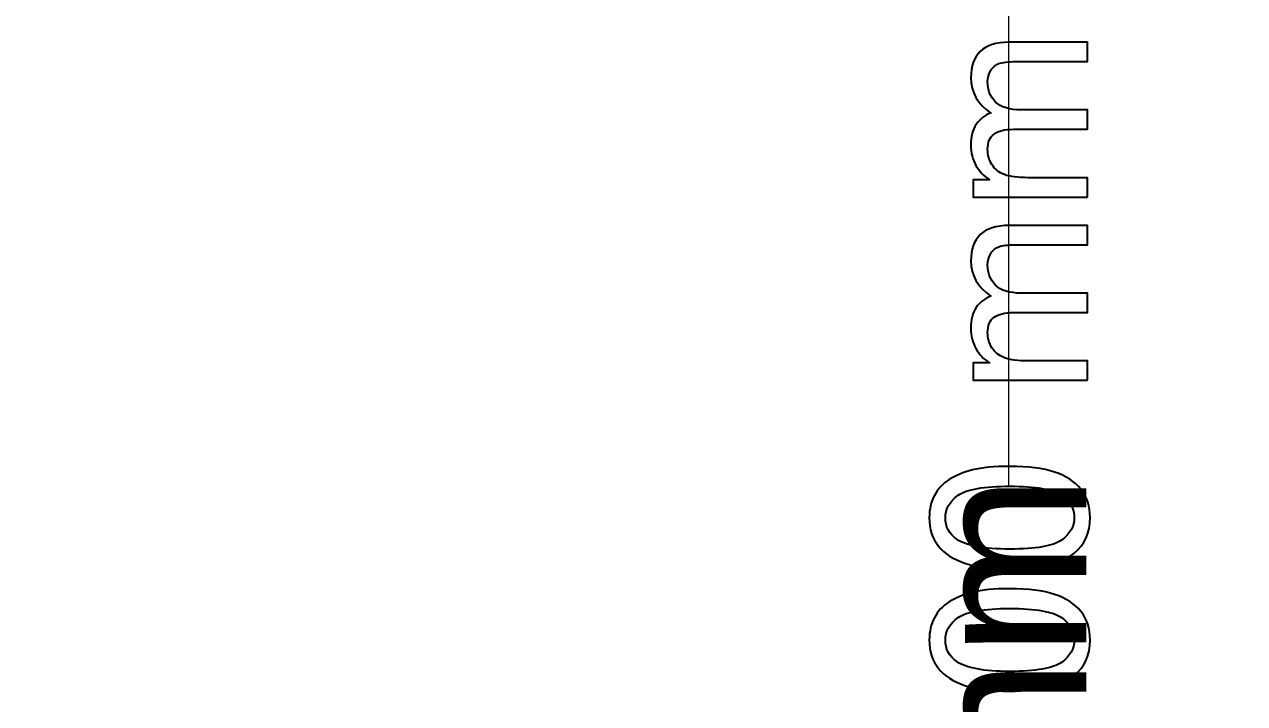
# Model space of a CAD drawing. Header units: millimetres. Extents: x -1282 to 711, y -1253 to 1504.
# Drawn here: x 515.6 to 711.3, y 96.6 to 205.5 of the extents above; entities that cross this region are included whole.
import ezdxf

# ---------------------------------------------------------------- set-up
doc = ezdxf.new("R2010")
doc.units = ezdxf.units.MM
doc.header["$MEASUREMENT"] = 0
doc.layers.add('Livello 1', color=7, linetype='Continuous')
doc.styles.add('1', font='arial.ttf', dxfattribs={"height": 25.400016})
doc.dimstyles.get("Standard").update_dxf_attribs({"dimtxt": 0.18, "dimasz": 0.18, "dimexe": 0.18, "dimexo": 0.0625, "dimgap": 0.09, "dimtad": 0, "dimtih": 1, "dimtoh": 1, "dimdec": 4, "dimzin": 0, "dimdsep": 46, "dimtxsty": 'Standard', "dimcen": 0.09, "dimadec": 0, "dimazin": 0, "dimtfac": 1, "dimtdec": 4, "dimtofl": 0, "dimtmove": 0, "dimatfit": 3, "dimfxl": 1, "dimtolj": 1, "dimtzin": 0, "dimarcsym": 0})

# ---------------------------------------------------------------- blocks, each defined once
blk = doc.blocks.new('*D5')
at = {"layer": 'Defpoints', "color": 0}
for p in [(274.52, 1069.5), (673.41, 1069.5), (293.94, -1019.5)]:
    blk.add_point(p, dxfattribs=at)
at = {"layer": 'Livello 1', "color": 250, "lineweight": 9}
for p, q in [((274.58, 1069.5), (673.59, 1069.5)), ((673.41, 1069.32), (673.41, 131.6)), ((673.41, -1019.32), (673.41, -81.61)), ((294.01, -1019.5), (673.59, -1019.5))]:
    blk.add_line(p, q, dxfattribs=at)
at = {"layer": 'Livello 1', "color": 250}
for points in [[(673.44, 1069.32), (673.38, 1069.32), (673.41, 1069.5)], [(673.38, -1019.32), (673.44, -1019.32), (673.41, -1019.5)]]:
    blk.add_solid(points, dxfattribs=at)
at = {"layer": 'Livello 1', "color": 250, "insert": (673.41, 25), "char_height": 25.4, "attachment_point": 5, "rotation": 90, "style": '1'}
blk.add_mtext('\\A1;53060.59 mm', dxfattribs=at)

msp = doc.modelspace()

# ---------------------------------------------------------------- linework, layer by layer
at = {"layer": 'Livello 1', "color": 250}
for points, knots in [([(686.0894, 177.839), (686.0894, 177.839), (667.7802, 177.839), (667.7802, 177.839), (667.7802, 177.839), (667.7802, 177.839), (667.7802, 180.626), (667.7802, 180.626), (667.7802, 180.626), (667.7802, 180.626), (670.3673, 180.626), (670.3673, 180.626), (670.3673, 180.626), (669.4736, 181.1963), (668.7504, 181.9607), (668.2094, 182.9132), (668.2094, 182.9132), (667.6626, 183.8657), (667.3922, 184.9475), (667.3922, 186.1646), (667.3922, 186.1646), (667.3922, 187.5169), (667.6744, 188.6282), (668.233, 189.4925), (668.233, 189.4925), (668.7974, 190.3568), (669.5794, 190.9683), (670.5907, 191.321), (670.5907, 191.321), (668.4564, 192.7792), (667.3922, 194.6665), (667.3922, 196.9949), (667.3922, 196.9949), (667.3922, 198.8176), (667.8919, 200.2228), (668.8974, 201.1988), (668.8974, 201.1988), (669.9028, 202.1807), (671.4491, 202.6746), (673.5364, 202.6746), (673.5364, 202.6746), (673.5364, 202.6746), (686.0894, 202.6746), (686.0894, 202.6746), (686.0894, 202.6746), (686.0894, 202.6746), (686.0894, 199.5702), (686.0894, 199.5702), (686.0894, 199.5702), (686.0894, 199.5702), (674.5653, 199.5702), (674.5653, 199.5702), (674.5653, 199.5702), (673.3306, 199.5702), (672.4369, 199.4643), (671.8901, 199.2644), (671.8901, 199.2644), (671.3433, 199.0645), (670.9082, 198.7), (670.573, 198.1649), (670.573, 198.1649), (670.2379, 197.6358), (670.0733, 197.0125), (670.0733, 196.3011), (670.0733, 196.3011), (670.0733, 195.0076), (670.5025, 193.9375), (671.355, 193.0849), (671.355, 193.0849), (672.2135, 192.2324), (673.5834, 191.809), (675.4649, 191.809), (675.4649, 191.809), (675.4649, 191.809), (686.0894, 191.809), (686.0894, 191.809), (686.0894, 191.809), (686.0894, 191.809), (686.0894, 188.7046), (686.0894, 188.7046), (686.0894, 188.7046), (686.0894, 188.7046), (674.2067, 188.7046), (674.2067, 188.7046), (674.2067, 188.7046), (672.8308, 188.7046), (671.796, 188.4518), (671.1081, 187.9461), (671.1081, 187.9461), (670.4202, 187.4405), (670.0733, 186.6114), (670.0733, 185.4649), (670.0733, 185.4649), (670.0733, 184.5947), (670.3026, 183.7892), (670.7612, 183.0484), (670.7612, 183.0484), (671.2198, 182.3076), (671.8901, 181.7725), (672.7779, 181.4374), (672.7779, 181.4374), (673.6599, 181.1081), (674.9357, 180.9435), (676.5997, 180.9435), (676.5997, 180.9435), (676.5997, 180.9435), (686.0894, 180.9435), (686.0894, 180.9435), (686.0894, 180.9435), (686.0894, 180.9435), (686.0894, 177.839), (686.0894, 177.839)], [0, 0, 0, 0, 0.034482759, 0.034482759, 0.034482759, 0.034482759, 0.068965517, 0.068965517, 0.068965517, 0.068965517, 0.103448276, 0.103448276, 0.103448276, 0.103448276, 0.137931034, 0.137931034, 0.137931034, 0.137931034, 0.172413793, 0.172413793, 0.172413793, 0.172413793, 0.206896552, 0.206896552, 0.206896552, 0.206896552, 0.24137931, 0.24137931, 0.24137931, 0.24137931, 0.275862069, 0.275862069, 0.275862069, 0.275862069, 0.310344828, 0.310344828, 0.310344828, 0.310344828, 0.344827586, 0.344827586, 0.344827586, 0.344827586, 0.379310345, 0.379310345, 0.379310345, 0.379310345, 0.413793103, 0.413793103, 0.413793103, 0.413793103, 0.448275862, 0.448275862, 0.448275862, 0.448275862, 0.482758621, 0.482758621, 0.482758621, 0.482758621, 0.517241379, 0.517241379, 0.517241379, 0.517241379, 0.551724138, 0.551724138, 0.551724138, 0.551724138, 0.586206897, 0.586206897, 0.586206897, 0.586206897, 0.620689655, 0.620689655, 0.620689655, 0.620689655, 0.655172414, 0.655172414, 0.655172414, 0.655172414, 0.689655172, 0.689655172, 0.689655172, 0.689655172, 0.724137931, 0.724137931, 0.724137931, 0.724137931, 0.75862069, 0.75862069, 0.75862069, 0.75862069, 0.793103448, 0.793103448, 0.793103448, 0.793103448, 0.827586207, 0.827586207, 0.827586207, 0.827586207, 0.862068966, 0.862068966, 0.862068966, 0.862068966, 0.896551724, 0.896551724, 0.896551724, 0.896551724, 0.931034483, 0.931034483, 0.931034483, 0.931034483, 1, 1, 1, 1]), ([(686.0894, 148.4526), (686.0894, 148.4526), (667.7802, 148.4526), (667.7802, 148.4526), (667.7802, 148.4526), (667.7802, 148.4526), (667.7802, 151.2396), (667.7802, 151.2396), (667.7802, 151.2396), (667.7802, 151.2396), (670.3673, 151.2396), (670.3673, 151.2396), (670.3673, 151.2396), (669.4736, 151.8099), (668.7504, 152.5743), (668.2094, 153.5268), (668.2094, 153.5268), (667.6626, 154.4793), (667.3922, 155.5611), (667.3922, 156.7782), (667.3922, 156.7782), (667.3922, 158.1305), (667.6744, 159.2418), (668.233, 160.1061), (668.233, 160.1061), (668.7974, 160.9704), (669.5794, 161.5819), (670.5907, 161.9346), (670.5907, 161.9346), (668.4564, 163.3928), (667.3922, 165.2801), (667.3922, 167.6085), (667.3922, 167.6085), (667.3922, 169.4312), (667.8919, 170.8364), (668.8974, 171.8124), (668.8974, 171.8124), (669.9028, 172.7943), (671.4491, 173.2882), (673.5364, 173.2882), (673.5364, 173.2882), (673.5364, 173.2882), (686.0894, 173.2882), (686.0894, 173.2882), (686.0894, 173.2882), (686.0894, 173.2882), (686.0894, 170.1838), (686.0894, 170.1838), (686.0894, 170.1838), (686.0894, 170.1838), (674.5653, 170.1838), (674.5653, 170.1838), (674.5653, 170.1838), (673.3306, 170.1838), (672.4369, 170.0779), (671.8901, 169.878), (671.8901, 169.878), (671.3433, 169.6781), (670.9082, 169.3136), (670.573, 168.7785), (670.573, 168.7785), (670.2379, 168.2494), (670.0733, 167.6261), (670.0733, 166.9147), (670.0733, 166.9147), (670.0733, 165.6212), (670.5025, 164.5511), (671.355, 163.6985), (671.355, 163.6985), (672.2135, 162.846), (673.5834, 162.4226), (675.4649, 162.4226), (675.4649, 162.4226), (675.4649, 162.4226), (686.0894, 162.4226), (686.0894, 162.4226), (686.0894, 162.4226), (686.0894, 162.4226), (686.0894, 159.3182), (686.0894, 159.3182), (686.0894, 159.3182), (686.0894, 159.3182), (674.2067, 159.3182), (674.2067, 159.3182), (674.2067, 159.3182), (672.8308, 159.3182), (671.796, 159.0654), (671.1081, 158.5597), (671.1081, 158.5597), (670.4202, 158.0541), (670.0733, 157.225), (670.0733, 156.0785), (670.0733, 156.0785), (670.0733, 155.2083), (670.3026, 154.4028), (670.7612, 153.662), (670.7612, 153.662), (671.2198, 152.9212), (671.8901, 152.3861), (672.7779, 152.051), (672.7779, 152.051), (673.6599, 151.7217), (674.9357, 151.5571), (676.5997, 151.5571), (676.5997, 151.5571), (676.5997, 151.5571), (686.0894, 151.5571), (686.0894, 151.5571), (686.0894, 151.5571), (686.0894, 151.5571), (686.0894, 148.4526), (686.0894, 148.4526)], [0, 0, 0, 0, 0.034482759, 0.034482759, 0.034482759, 0.034482759, 0.068965517, 0.068965517, 0.068965517, 0.068965517, 0.103448276, 0.103448276, 0.103448276, 0.103448276, 0.137931034, 0.137931034, 0.137931034, 0.137931034, 0.172413793, 0.172413793, 0.172413793, 0.172413793, 0.206896552, 0.206896552, 0.206896552, 0.206896552, 0.24137931, 0.24137931, 0.24137931, 0.24137931, 0.275862069, 0.275862069, 0.275862069, 0.275862069, 0.310344828, 0.310344828, 0.310344828, 0.310344828, 0.344827586, 0.344827586, 0.344827586, 0.344827586, 0.379310345, 0.379310345, 0.379310345, 0.379310345, 0.413793103, 0.413793103, 0.413793103, 0.413793103, 0.448275862, 0.448275862, 0.448275862, 0.448275862, 0.482758621, 0.482758621, 0.482758621, 0.482758621, 0.517241379, 0.517241379, 0.517241379, 0.517241379, 0.551724138, 0.551724138, 0.551724138, 0.551724138, 0.586206897, 0.586206897, 0.586206897, 0.586206897, 0.620689655, 0.620689655, 0.620689655, 0.620689655, 0.655172414, 0.655172414, 0.655172414, 0.655172414, 0.689655172, 0.689655172, 0.689655172, 0.689655172, 0.724137931, 0.724137931, 0.724137931, 0.724137931, 0.75862069, 0.75862069, 0.75862069, 0.75862069, 0.793103448, 0.793103448, 0.793103448, 0.793103448, 0.827586207, 0.827586207, 0.827586207, 0.827586207, 0.862068966, 0.862068966, 0.862068966, 0.862068966, 0.896551724, 0.896551724, 0.896551724, 0.896551724, 0.931034483, 0.931034483, 0.931034483, 0.931034483, 1, 1, 1, 1]), ([(673.6246, 118.1844), (670.6436, 118.1844), (668.233, 118.4901), (666.4103, 119.1016), (666.4103, 119.1016), (664.5817, 119.719), (663.1765, 120.6303), (662.1946, 121.8415), (662.1946, 121.8415), (661.2127, 123.0468), (660.7247, 124.5696), (660.7247, 126.4041), (660.7247, 126.4041), (660.7247, 127.7564), (660.9951, 128.9441), (661.5419, 129.973), (661.5419, 129.973), (662.0887, 130.9961), (662.8766, 131.8428), (663.9055, 132.5013), (663.9055, 132.5013), (664.9286, 133.1598), (666.181, 133.6772), (667.6567, 134.0535), (667.6567, 134.0535), (669.1325, 134.4357), (671.1257, 134.6238), (673.6246, 134.6238), (673.6246, 134.6238), (676.5879, 134.6238), (678.9868, 134.3181), (680.8095, 133.7125), (680.8095, 133.7125), (682.6381, 133.1069), (684.0433, 132.1955), (685.0311, 130.9843), (685.0311, 130.9843), (686.0188, 129.779), (686.5127, 128.2503), (686.5127, 126.4041), (686.5127, 126.4041), (686.5127, 123.9758), (685.6484, 122.0649), (683.9139, 120.6773), (683.9139, 120.6773), (681.7973, 119.0134), (678.3694, 118.1844), (673.6246, 118.1844)], [0, 0, 0, 0, 0.076923077, 0.076923077, 0.076923077, 0.076923077, 0.153846154, 0.153846154, 0.153846154, 0.153846154, 0.230769231, 0.230769231, 0.230769231, 0.230769231, 0.307692308, 0.307692308, 0.307692308, 0.307692308, 0.384615385, 0.384615385, 0.384615385, 0.384615385, 0.461538462, 0.461538462, 0.461538462, 0.461538462, 0.538461538, 0.538461538, 0.538461538, 0.538461538, 0.615384615, 0.615384615, 0.615384615, 0.615384615, 0.692307692, 0.692307692, 0.692307692, 0.692307692, 0.769230769, 0.769230769, 0.769230769, 0.769230769, 0.846153846, 0.846153846, 0.846153846, 0.846153846, 1, 1, 1, 1]), ([(673.6363, 121.3594), (677.7932, 121.3594), (680.5567, 121.8415), (681.9207, 122.8116), (681.9207, 122.8116), (683.2907, 123.7818), (683.9727, 124.9812), (683.9727, 126.4041), (683.9727, 126.4041), (683.9727, 127.827), (683.2848, 129.0264), (681.9149, 129.9966), (681.9149, 129.9966), (680.539, 130.9667), (677.7815, 131.4488), (673.6363, 131.4488), (673.6363, 131.4488), (669.4794, 131.4488), (666.716, 130.9667), (665.3519, 129.9966), (665.3519, 129.9966), (663.982, 129.0323), (663.2999, 127.8211), (663.2999, 126.3688), (663.2999, 126.3688), (663.2999, 124.9459), (663.9055, 123.8053), (665.1109, 122.9528), (665.1109, 122.9528), (666.6455, 121.8885), (669.4912, 121.3594), (673.6363, 121.3594)], [0, 0, 0, 0, 0.111111111, 0.111111111, 0.111111111, 0.111111111, 0.222222222, 0.222222222, 0.222222222, 0.222222222, 0.333333333, 0.333333333, 0.333333333, 0.333333333, 0.444444444, 0.444444444, 0.444444444, 0.444444444, 0.555555556, 0.555555556, 0.555555556, 0.555555556, 0.666666667, 0.666666667, 0.666666667, 0.666666667, 0.777777778, 0.777777778, 0.777777778, 0.777777778, 1, 1, 1, 1]), ([(673.6246, 98.5641), (670.6436, 98.5641), (668.233, 98.8698), (666.4103, 99.4813), (666.4103, 99.4813), (664.5817, 100.0987), (663.1765, 101.01), (662.1946, 102.2212), (662.1946, 102.2212), (661.2127, 103.4265), (660.7247, 104.9493), (660.7247, 106.7838), (660.7247, 106.7838), (660.7247, 108.1361), (660.9951, 109.3238), (661.5419, 110.3527), (661.5419, 110.3527), (662.0887, 111.3758), (662.8766, 112.2225), (663.9055, 112.881), (663.9055, 112.881), (664.9286, 113.5395), (666.181, 114.0569), (667.6567, 114.4332), (667.6567, 114.4332), (669.1325, 114.8154), (671.1257, 115.0035), (673.6246, 115.0035), (673.6246, 115.0035), (676.5879, 115.0035), (678.9868, 114.6978), (680.8095, 114.0922), (680.8095, 114.0922), (682.6381, 113.4866), (684.0433, 112.5752), (685.0311, 111.364), (685.0311, 111.364), (686.0188, 110.1587), (686.5127, 108.63), (686.5127, 106.7838), (686.5127, 106.7838), (686.5127, 104.3555), (685.6484, 102.4446), (683.9139, 101.057), (683.9139, 101.057), (681.7973, 99.3931), (678.3694, 98.5641), (673.6246, 98.5641)], [0, 0, 0, 0, 0.076923077, 0.076923077, 0.076923077, 0.076923077, 0.153846154, 0.153846154, 0.153846154, 0.153846154, 0.230769231, 0.230769231, 0.230769231, 0.230769231, 0.307692308, 0.307692308, 0.307692308, 0.307692308, 0.384615385, 0.384615385, 0.384615385, 0.384615385, 0.461538462, 0.461538462, 0.461538462, 0.461538462, 0.538461538, 0.538461538, 0.538461538, 0.538461538, 0.615384615, 0.615384615, 0.615384615, 0.615384615, 0.692307692, 0.692307692, 0.692307692, 0.692307692, 0.769230769, 0.769230769, 0.769230769, 0.769230769, 0.846153846, 0.846153846, 0.846153846, 0.846153846, 1, 1, 1, 1]), ([(673.6363, 101.7391), (677.7932, 101.7391), (680.5567, 102.2212), (681.9207, 103.1913), (681.9207, 103.1913), (683.2907, 104.1615), (683.9727, 105.3609), (683.9727, 106.7838), (683.9727, 106.7838), (683.9727, 108.2067), (683.2848, 109.4061), (681.9149, 110.3763), (681.9149, 110.3763), (680.539, 111.3464), (677.7815, 111.8285), (673.6363, 111.8285), (673.6363, 111.8285), (669.4794, 111.8285), (666.716, 111.3464), (665.3519, 110.3763), (665.3519, 110.3763), (663.982, 109.412), (663.2999, 108.2008), (663.2999, 106.7485), (663.2999, 106.7485), (663.2999, 105.3256), (663.9055, 104.185), (665.1109, 103.3325), (665.1109, 103.3325), (666.6455, 102.2682), (669.4912, 101.7391), (673.6363, 101.7391)], [0, 0, 0, 0, 0.111111111, 0.111111111, 0.111111111, 0.111111111, 0.222222222, 0.222222222, 0.222222222, 0.222222222, 0.333333333, 0.333333333, 0.333333333, 0.333333333, 0.444444444, 0.444444444, 0.444444444, 0.444444444, 0.555555556, 0.555555556, 0.555555556, 0.555555556, 0.666666667, 0.666666667, 0.666666667, 0.666666667, 0.777777778, 0.777777778, 0.777777778, 0.777777778, 1, 1, 1, 1])]:
    msp.add_open_spline(points, degree=3, knots=knots, dxfattribs=at)
at = {"layer": 'Livello 1', "color": 250, "lineweight": 9}
for points, knots in [([(686.0894, 177.839), (686.0894, 177.839), (667.7802, 177.839), (667.7802, 177.839), (667.7802, 177.839), (667.7802, 177.839), (667.7802, 180.626), (667.7802, 180.626), (667.7802, 180.626), (667.7802, 180.626), (670.3673, 180.626), (670.3673, 180.626), (670.3673, 180.626), (669.4736, 181.1963), (668.7504, 181.9607), (668.2094, 182.9132), (668.2094, 182.9132), (667.6626, 183.8657), (667.3922, 184.9475), (667.3922, 186.1646), (667.3922, 186.1646), (667.3922, 187.5169), (667.6744, 188.6282), (668.233, 189.4925), (668.233, 189.4925), (668.7974, 190.3568), (669.5794, 190.9683), (670.5907, 191.321), (670.5907, 191.321), (668.4564, 192.7792), (667.3922, 194.6665), (667.3922, 196.9949), (667.3922, 196.9949), (667.3922, 198.8176), (667.8919, 200.2228), (668.8974, 201.1988), (668.8974, 201.1988), (669.9028, 202.1807), (671.4491, 202.6746), (673.5364, 202.6746), (673.5364, 202.6746), (673.5364, 202.6746), (686.0894, 202.6746), (686.0894, 202.6746), (686.0894, 202.6746), (686.0894, 202.6746), (686.0894, 199.5702), (686.0894, 199.5702), (686.0894, 199.5702), (686.0894, 199.5702), (674.5653, 199.5702), (674.5653, 199.5702), (674.5653, 199.5702), (673.3306, 199.5702), (672.4369, 199.4643), (671.8901, 199.2644), (671.8901, 199.2644), (671.3433, 199.0645), (670.9082, 198.7), (670.573, 198.1649), (670.573, 198.1649), (670.2379, 197.6358), (670.0733, 197.0125), (670.0733, 196.3011), (670.0733, 196.3011), (670.0733, 195.0076), (670.5025, 193.9375), (671.355, 193.0849), (671.355, 193.0849), (672.2135, 192.2324), (673.5834, 191.809), (675.4649, 191.809), (675.4649, 191.809), (675.4649, 191.809), (686.0894, 191.809), (686.0894, 191.809), (686.0894, 191.809), (686.0894, 191.809), (686.0894, 188.7046), (686.0894, 188.7046), (686.0894, 188.7046), (686.0894, 188.7046), (674.2067, 188.7046), (674.2067, 188.7046), (674.2067, 188.7046), (672.8308, 188.7046), (671.796, 188.4518), (671.1081, 187.9461), (671.1081, 187.9461), (670.4202, 187.4405), (670.0733, 186.6114), (670.0733, 185.4649), (670.0733, 185.4649), (670.0733, 184.5947), (670.3026, 183.7892), (670.7612, 183.0484), (670.7612, 183.0484), (671.2198, 182.3076), (671.8901, 181.7725), (672.7779, 181.4374), (672.7779, 181.4374), (673.6599, 181.1081), (674.9357, 180.9435), (676.5997, 180.9435), (676.5997, 180.9435), (676.5997, 180.9435), (686.0894, 180.9435), (686.0894, 180.9435), (686.0894, 180.9435), (686.0894, 180.9435), (686.0894, 177.839), (686.0894, 177.839)], [0, 0, 0, 0, 0.034482759, 0.034482759, 0.034482759, 0.034482759, 0.068965517, 0.068965517, 0.068965517, 0.068965517, 0.103448276, 0.103448276, 0.103448276, 0.103448276, 0.137931034, 0.137931034, 0.137931034, 0.137931034, 0.172413793, 0.172413793, 0.172413793, 0.172413793, 0.206896552, 0.206896552, 0.206896552, 0.206896552, 0.24137931, 0.24137931, 0.24137931, 0.24137931, 0.275862069, 0.275862069, 0.275862069, 0.275862069, 0.310344828, 0.310344828, 0.310344828, 0.310344828, 0.344827586, 0.344827586, 0.344827586, 0.344827586, 0.379310345, 0.379310345, 0.379310345, 0.379310345, 0.413793103, 0.413793103, 0.413793103, 0.413793103, 0.448275862, 0.448275862, 0.448275862, 0.448275862, 0.482758621, 0.482758621, 0.482758621, 0.482758621, 0.517241379, 0.517241379, 0.517241379, 0.517241379, 0.551724138, 0.551724138, 0.551724138, 0.551724138, 0.586206897, 0.586206897, 0.586206897, 0.586206897, 0.620689655, 0.620689655, 0.620689655, 0.620689655, 0.655172414, 0.655172414, 0.655172414, 0.655172414, 0.689655172, 0.689655172, 0.689655172, 0.689655172, 0.724137931, 0.724137931, 0.724137931, 0.724137931, 0.75862069, 0.75862069, 0.75862069, 0.75862069, 0.793103448, 0.793103448, 0.793103448, 0.793103448, 0.827586207, 0.827586207, 0.827586207, 0.827586207, 0.862068966, 0.862068966, 0.862068966, 0.862068966, 0.896551724, 0.896551724, 0.896551724, 0.896551724, 0.931034483, 0.931034483, 0.931034483, 0.931034483, 1, 1, 1, 1]), ([(686.0894, 148.4526), (686.0894, 148.4526), (667.7802, 148.4526), (667.7802, 148.4526), (667.7802, 148.4526), (667.7802, 148.4526), (667.7802, 151.2396), (667.7802, 151.2396), (667.7802, 151.2396), (667.7802, 151.2396), (670.3673, 151.2396), (670.3673, 151.2396), (670.3673, 151.2396), (669.4736, 151.8099), (668.7504, 152.5743), (668.2094, 153.5268), (668.2094, 153.5268), (667.6626, 154.4793), (667.3922, 155.5611), (667.3922, 156.7782), (667.3922, 156.7782), (667.3922, 158.1305), (667.6744, 159.2418), (668.233, 160.1061), (668.233, 160.1061), (668.7974, 160.9704), (669.5794, 161.5819), (670.5907, 161.9346), (670.5907, 161.9346), (668.4564, 163.3928), (667.3922, 165.2801), (667.3922, 167.6085), (667.3922, 167.6085), (667.3922, 169.4312), (667.8919, 170.8364), (668.8974, 171.8124), (668.8974, 171.8124), (669.9028, 172.7943), (671.4491, 173.2882), (673.5364, 173.2882), (673.5364, 173.2882), (673.5364, 173.2882), (686.0894, 173.2882), (686.0894, 173.2882), (686.0894, 173.2882), (686.0894, 173.2882), (686.0894, 170.1838), (686.0894, 170.1838), (686.0894, 170.1838), (686.0894, 170.1838), (674.5653, 170.1838), (674.5653, 170.1838), (674.5653, 170.1838), (673.3306, 170.1838), (672.4369, 170.0779), (671.8901, 169.878), (671.8901, 169.878), (671.3433, 169.6781), (670.9082, 169.3136), (670.573, 168.7785), (670.573, 168.7785), (670.2379, 168.2494), (670.0733, 167.6261), (670.0733, 166.9147), (670.0733, 166.9147), (670.0733, 165.6212), (670.5025, 164.5511), (671.355, 163.6985), (671.355, 163.6985), (672.2135, 162.846), (673.5834, 162.4226), (675.4649, 162.4226), (675.4649, 162.4226), (675.4649, 162.4226), (686.0894, 162.4226), (686.0894, 162.4226), (686.0894, 162.4226), (686.0894, 162.4226), (686.0894, 159.3182), (686.0894, 159.3182), (686.0894, 159.3182), (686.0894, 159.3182), (674.2067, 159.3182), (674.2067, 159.3182), (674.2067, 159.3182), (672.8308, 159.3182), (671.796, 159.0654), (671.1081, 158.5597), (671.1081, 158.5597), (670.4202, 158.0541), (670.0733, 157.225), (670.0733, 156.0785), (670.0733, 156.0785), (670.0733, 155.2083), (670.3026, 154.4028), (670.7612, 153.662), (670.7612, 153.662), (671.2198, 152.9212), (671.8901, 152.3861), (672.7779, 152.051), (672.7779, 152.051), (673.6599, 151.7217), (674.9357, 151.5571), (676.5997, 151.5571), (676.5997, 151.5571), (676.5997, 151.5571), (686.0894, 151.5571), (686.0894, 151.5571), (686.0894, 151.5571), (686.0894, 151.5571), (686.0894, 148.4526), (686.0894, 148.4526)], [0, 0, 0, 0, 0.034482759, 0.034482759, 0.034482759, 0.034482759, 0.068965517, 0.068965517, 0.068965517, 0.068965517, 0.103448276, 0.103448276, 0.103448276, 0.103448276, 0.137931034, 0.137931034, 0.137931034, 0.137931034, 0.172413793, 0.172413793, 0.172413793, 0.172413793, 0.206896552, 0.206896552, 0.206896552, 0.206896552, 0.24137931, 0.24137931, 0.24137931, 0.24137931, 0.275862069, 0.275862069, 0.275862069, 0.275862069, 0.310344828, 0.310344828, 0.310344828, 0.310344828, 0.344827586, 0.344827586, 0.344827586, 0.344827586, 0.379310345, 0.379310345, 0.379310345, 0.379310345, 0.413793103, 0.413793103, 0.413793103, 0.413793103, 0.448275862, 0.448275862, 0.448275862, 0.448275862, 0.482758621, 0.482758621, 0.482758621, 0.482758621, 0.517241379, 0.517241379, 0.517241379, 0.517241379, 0.551724138, 0.551724138, 0.551724138, 0.551724138, 0.586206897, 0.586206897, 0.586206897, 0.586206897, 0.620689655, 0.620689655, 0.620689655, 0.620689655, 0.655172414, 0.655172414, 0.655172414, 0.655172414, 0.689655172, 0.689655172, 0.689655172, 0.689655172, 0.724137931, 0.724137931, 0.724137931, 0.724137931, 0.75862069, 0.75862069, 0.75862069, 0.75862069, 0.793103448, 0.793103448, 0.793103448, 0.793103448, 0.827586207, 0.827586207, 0.827586207, 0.827586207, 0.862068966, 0.862068966, 0.862068966, 0.862068966, 0.896551724, 0.896551724, 0.896551724, 0.896551724, 0.931034483, 0.931034483, 0.931034483, 0.931034483, 1, 1, 1, 1]), ([(673.6246, 118.1844), (670.6436, 118.1844), (668.233, 118.4901), (666.4103, 119.1016), (666.4103, 119.1016), (664.5817, 119.719), (663.1765, 120.6303), (662.1946, 121.8415), (662.1946, 121.8415), (661.2127, 123.0468), (660.7247, 124.5696), (660.7247, 126.4041), (660.7247, 126.4041), (660.7247, 127.7564), (660.9951, 128.9441), (661.5419, 129.973), (661.5419, 129.973), (662.0887, 130.9961), (662.8766, 131.8428), (663.9055, 132.5013), (663.9055, 132.5013), (664.9286, 133.1598), (666.181, 133.6772), (667.6567, 134.0535), (667.6567, 134.0535), (669.1325, 134.4357), (671.1257, 134.6238), (673.6246, 134.6238), (673.6246, 134.6238), (676.5879, 134.6238), (678.9868, 134.3181), (680.8095, 133.7125), (680.8095, 133.7125), (682.6381, 133.1069), (684.0433, 132.1955), (685.0311, 130.9843), (685.0311, 130.9843), (686.0188, 129.779), (686.5127, 128.2503), (686.5127, 126.4041), (686.5127, 126.4041), (686.5127, 123.9758), (685.6484, 122.0649), (683.9139, 120.6773), (683.9139, 120.6773), (681.7973, 119.0134), (678.3694, 118.1844), (673.6246, 118.1844)], [0, 0, 0, 0, 0.076923077, 0.076923077, 0.076923077, 0.076923077, 0.153846154, 0.153846154, 0.153846154, 0.153846154, 0.230769231, 0.230769231, 0.230769231, 0.230769231, 0.307692308, 0.307692308, 0.307692308, 0.307692308, 0.384615385, 0.384615385, 0.384615385, 0.384615385, 0.461538462, 0.461538462, 0.461538462, 0.461538462, 0.538461538, 0.538461538, 0.538461538, 0.538461538, 0.615384615, 0.615384615, 0.615384615, 0.615384615, 0.692307692, 0.692307692, 0.692307692, 0.692307692, 0.769230769, 0.769230769, 0.769230769, 0.769230769, 0.846153846, 0.846153846, 0.846153846, 0.846153846, 1, 1, 1, 1]), ([(673.6363, 121.3594), (677.7932, 121.3594), (680.5567, 121.8415), (681.9207, 122.8116), (681.9207, 122.8116), (683.2907, 123.7818), (683.9727, 124.9812), (683.9727, 126.4041), (683.9727, 126.4041), (683.9727, 127.827), (683.2848, 129.0264), (681.9149, 129.9966), (681.9149, 129.9966), (680.539, 130.9667), (677.7815, 131.4488), (673.6363, 131.4488), (673.6363, 131.4488), (669.4794, 131.4488), (666.716, 130.9667), (665.3519, 129.9966), (665.3519, 129.9966), (663.982, 129.0323), (663.2999, 127.8211), (663.2999, 126.3688), (663.2999, 126.3688), (663.2999, 124.9459), (663.9055, 123.8053), (665.1109, 122.9528), (665.1109, 122.9528), (666.6455, 121.8885), (669.4912, 121.3594), (673.6363, 121.3594)], [0, 0, 0, 0, 0.111111111, 0.111111111, 0.111111111, 0.111111111, 0.222222222, 0.222222222, 0.222222222, 0.222222222, 0.333333333, 0.333333333, 0.333333333, 0.333333333, 0.444444444, 0.444444444, 0.444444444, 0.444444444, 0.555555556, 0.555555556, 0.555555556, 0.555555556, 0.666666667, 0.666666667, 0.666666667, 0.666666667, 0.777777778, 0.777777778, 0.777777778, 0.777777778, 1, 1, 1, 1]), ([(673.6246, 98.5641), (670.6436, 98.5641), (668.233, 98.8698), (666.4103, 99.4813), (666.4103, 99.4813), (664.5817, 100.0987), (663.1765, 101.01), (662.1946, 102.2212), (662.1946, 102.2212), (661.2127, 103.4265), (660.7247, 104.9493), (660.7247, 106.7838), (660.7247, 106.7838), (660.7247, 108.1361), (660.9951, 109.3238), (661.5419, 110.3527), (661.5419, 110.3527), (662.0887, 111.3758), (662.8766, 112.2225), (663.9055, 112.881), (663.9055, 112.881), (664.9286, 113.5395), (666.181, 114.0569), (667.6567, 114.4332), (667.6567, 114.4332), (669.1325, 114.8154), (671.1257, 115.0035), (673.6246, 115.0035), (673.6246, 115.0035), (676.5879, 115.0035), (678.9868, 114.6978), (680.8095, 114.0922), (680.8095, 114.0922), (682.6381, 113.4866), (684.0433, 112.5752), (685.0311, 111.364), (685.0311, 111.364), (686.0188, 110.1587), (686.5127, 108.63), (686.5127, 106.7838), (686.5127, 106.7838), (686.5127, 104.3555), (685.6484, 102.4446), (683.9139, 101.057), (683.9139, 101.057), (681.7973, 99.3931), (678.3694, 98.5641), (673.6246, 98.5641)], [0, 0, 0, 0, 0.076923077, 0.076923077, 0.076923077, 0.076923077, 0.153846154, 0.153846154, 0.153846154, 0.153846154, 0.230769231, 0.230769231, 0.230769231, 0.230769231, 0.307692308, 0.307692308, 0.307692308, 0.307692308, 0.384615385, 0.384615385, 0.384615385, 0.384615385, 0.461538462, 0.461538462, 0.461538462, 0.461538462, 0.538461538, 0.538461538, 0.538461538, 0.538461538, 0.615384615, 0.615384615, 0.615384615, 0.615384615, 0.692307692, 0.692307692, 0.692307692, 0.692307692, 0.769230769, 0.769230769, 0.769230769, 0.769230769, 0.846153846, 0.846153846, 0.846153846, 0.846153846, 1, 1, 1, 1]), ([(673.6363, 101.7391), (677.7932, 101.7391), (680.5567, 102.2212), (681.9207, 103.1913), (681.9207, 103.1913), (683.2907, 104.1615), (683.9727, 105.3609), (683.9727, 106.7838), (683.9727, 106.7838), (683.9727, 108.2067), (683.2848, 109.4061), (681.9149, 110.3763), (681.9149, 110.3763), (680.539, 111.3464), (677.7815, 111.8285), (673.6363, 111.8285), (673.6363, 111.8285), (669.4794, 111.8285), (666.716, 111.3464), (665.3519, 110.3763), (665.3519, 110.3763), (663.982, 109.412), (663.2999, 108.2008), (663.2999, 106.7485), (663.2999, 106.7485), (663.2999, 105.3256), (663.9055, 104.185), (665.1109, 103.3325), (665.1109, 103.3325), (666.6455, 102.2682), (669.4912, 101.7391), (673.6363, 101.7391)], [0, 0, 0, 0, 0.111111111, 0.111111111, 0.111111111, 0.111111111, 0.222222222, 0.222222222, 0.222222222, 0.222222222, 0.333333333, 0.333333333, 0.333333333, 0.333333333, 0.444444444, 0.444444444, 0.444444444, 0.444444444, 0.555555556, 0.555555556, 0.555555556, 0.555555556, 0.666666667, 0.666666667, 0.666666667, 0.666666667, 0.777777778, 0.777777778, 0.777777778, 0.777777778, 1, 1, 1, 1])]:
    msp.add_open_spline(points, degree=3, knots=knots, dxfattribs=at)

# ---------------------------------------------------------------- dimensions: what is measured, and where the dimension line sits
at = {"layer": 'Livello 1'}
dim = msp.add_linear_dim(base=(673.4071, 1069.4996), p1=(293.945, -1019.5), p2=(274.518, 1069.4996), angle=90, dimstyle='Standard', override={"dimtxt": 35.2778, "dimtad": 0, "dimjust": 0, "dimtih": 0, "dimdec": 2, "dimlfac": 25.4, "dimzin": 1, "dimlunit": 2, "dimpost": '<> mm', "dimtxsty": '1', "dimclrd": 250, "dimclre": 250, "dimclrt": 250, "dimlwd": 9, "dimlwe": 9}, dxfattribs=at)
dim.commit()
dim.dimension.update_dxf_attribs({"geometry": '*D5', "text_midpoint": (673.4071, 24.9998)})

doc.saveas('drawing.dxf')
